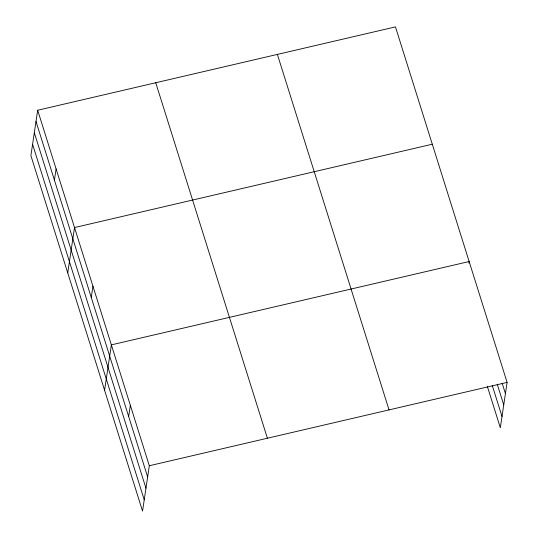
<?xml version="1.0" encoding="UTF-8"?>
<svg xmlns="http://www.w3.org/2000/svg" width="538" height="538" viewBox="0 0 538 538"><rect width="100%" height="100%" fill="white"/><g stroke="black" fill="none" stroke-linecap="round" stroke-linejoin="round"><path stroke-width="0.81" d="M37.673 110.25L30.895 155.61L142.543 511.1L149.322 465.74L37.673 110.25L395.457 26.9L507.105 382.39L500.327 427.75L487.341 386.405M54.419 180.129L56.1 168.905M67.741 272.921L74.52 227.561L432.296 144.211M91.265 297.44L92.939 286.216M104.587 390.232L111.366 344.871L469.143 261.529L468.901 263.129M128.669 416.533L130.344 405.309M149.322 465.74L507.105 382.39M502.176 383.278L505.424 393.614M497.246 384.206L503.743 404.879M492.27 385.477L502.008 416.486M277.386 54.405L389.035 409.895M155.744 82.744L267.393 438.235M35.999 121.474L147.647 476.964M34.318 132.738L145.966 488.228M32.583 144.339L144.231 499.836"/></g></svg>
